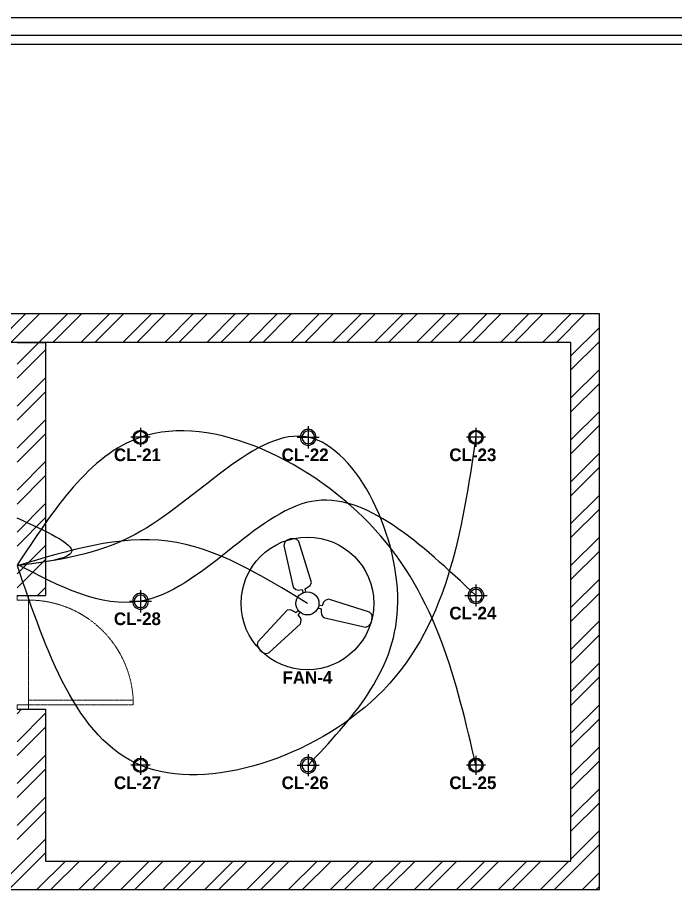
# Model space of a CAD drawing. Header units: inches. Extents: x 9636 to 21597, y -10243 to 557.
# Drawn here: x 13419.3 to 13627.2, y -3764.1 to -3488.3 of the extents above; entities that cross this region are included whole.
import ezdxf

# ---------------------------------------------------------------- set-up
doc = ezdxf.new("R2010")
doc.units = ezdxf.units.IN
doc.header["$MEASUREMENT"] = 0
for name, pattern in [('AUDIT_D_060311083008-3', [0]), ('DASHED2', [0.375, 0.25, -0.125]), ('HIDDEN', [0.375, 0.25, -0.125])]:
    doc.linetypes.add(name, pattern=pattern)
for name, color, linetype in [('A-DOOR', 251, 'AUDIT_D_060311083008-3'), ('A-Door-Frame', 1, 'Continuous'), ('A-Door-Swing', 8, 'HIDDEN'), ('IEL-HATCH-002', 7, 'Continuous'), ('THIET-BI', 21, 'Continuous')]:
    doc.layers.add(name, color=color, linetype=linetype)
doc.layers.add('FURNI', color=140, linetype='Continuous', lineweight=18)
doc.styles.add('HEMI', font='stylu.ttf')
pattern_1 = [(45, (-2872.014, 157.3), (-6.629126, 6.629126), []), (45, (-2867.594, 157.3), (-6.629126, 6.629126), [])]

# ---------------------------------------------------------------- blocks, each defined once
blk = doc.blocks.new('*U10')
at = {"layer": 'A-Door-Frame', "lineweight": 5}
for p, q in [((0, -100), (0, 0)), ((981.8, -100), (981.8, 0))]:
    blk.add_line(p, q, dxfattribs=at)
for points in [[(0, -100), (40, -100), (40, 0), (0, 0)], [(981.8, -100), (941.8, -100), (941.8, 0), (981.8, 0)]]:
    blk.add_lwpolyline(points, dxfattribs=at)
at = {"layer": 'A-Door-Swing', "linetype": 'DASHED2', "lineweight": 5}
blk.add_line((48.1, 0), (949.9, 0), dxfattribs=at)
blk.add_lwpolyline([(40, 0), (40, 901.8), (80, 901.8), (80, 0)], close=True, dxfattribs=at)
blk.add_arc((40, 0), 901.8, 360, 90, dxfattribs=at)
blk = doc.blocks.new('qwff')
at = {"layer": 'IEL-HATCH-002', "true_color": 0xf27172, "transparency": 33554687}
h = blk.add_hatch(dxfattribs=at)
h.set_pattern_fill('ANSI32', color=11, scale=25)
h.set_pattern_definition(pattern_1)
h.paths.add_polyline_path([(16312.98, -2094.85), (16303.98, -2094.85), (16303.98, -2247.98), (16312.98, -2247.98)])
h.paths.add_polyline_path([(16303.98, -2064.85), (16312.98, -2064.85), (16312.98, -2059.98), (16905.98, -2059.98), (16905.98, -2223.98), (16739.98, -2223.98), (16739.98, -2175.98), (16730.98, -2175.98), (16730.98, -2223.98), (16682.98, -2223.98), (16496.82, -2223.98), (16496.82, -2232.98), (16914.98, -2232.98), (16914.98, -2223.98), (16914.98, -2050.98), (16303.98, -2050.98)])
h = blk.add_hatch(dxfattribs=at)
h.set_pattern_fill('ANSI32', color=11, scale=25)
h.set_pattern_definition(pattern_1)
h.paths.add_polyline_path([(16739.98, -2059.98), (16730.98, -2059.98), (16730.98, -2139.98), (16734.64, -2139.98), (16739.98, -2139.98)])
for p, q in [((16905.98, -2059.98), (16312.98, -2059.98)), ((16730.98, -2059.98), (16739.98, -2059.98)), ((16739.98, -2059.98), (16739.98, -2139.98)), ((16905.98, -2223.98), (16905.98, -2059.98)), ((16730.98, -2139.98), (16739.98, -2139.98)), ((16730.98, -2175.98), (16739.98, -2175.98)), ((16739.98, -2175.98), (16739.98, -2223.98)), ((16739.98, -2223.98), (16905.98, -2223.98)), ((16354.98, -2232.98), (16914.98, -2232.98))]:
    blk.add_line(p, q)
for points in [[(16914.98, -2050.98), (16303.98, -2050.98)], [(16914.98, -2232.98), (16914.98, -2223.98), (16914.98, -2050.98)]]:
    blk.add_lwpolyline(points)
at = {"layer": 'A-DOOR', "lineweight": 5, "xscale": -0.03666666666666651, "yscale": 0.03666666666666651, "zscale": 0.03666666666666651, "rotation": 270}
blk.add_blockref('*U10', (16734.64, -2175.98), dxfattribs=at)
blk = doc.blocks.new('ger')
at = {"color": 5}
for p, q in [((6473.06, -970.68), (6473.07, -978.68)), ((6469.07, -974.68), (6477.07, -974.68))]:
    blk.add_line(p, q, dxfattribs=at)
for radius in [3, 2.5]:
    blk.add_circle((6473.07, -974.68), radius, dxfattribs=at)
blk = doc.blocks.new('rg')
at = {"color": 6}
for p, q in [((6523.86, -972.55), (6523.86, -979.55)), ((6520.36, -976.05), (6527.36, -976.05))]:
    blk.add_line(p, q, dxfattribs=at)
for radius in [2.5, 2]:
    blk.add_circle((6523.86, -976.05), radius, dxfattribs=at)
blk = doc.blocks.new('A$C1C43440E')
at = {"layer": 'THIET-BI', "color": 18, "true_color": 0x000000}
for p, q in [((172.3, 598), (152.8, 589.3)), ((191.8, 598.2), (172.3, 598)), ((207, 596.1), (191.8, 598.2)), ((217.6, 585.2), (207, 596.1)), ((143.8, 581.1), (139.5, 564.2)), ((139.5, 564.2), (187.9, 346)), ((152.8, 589.3), (143.8, 581.1)), ((283.9, 371.8), (217.6, 585.2)), ((276.4, 355.5), (283.9, 371.8)), ((187.9, 346), (202.2, 334.1)), ((202.2, 334.1), (215.2, 331.5)), ((215.2, 331.5), (234.9, 334.1)), ((234.9, 334.1), (240, 316.6)), ((249.5, 338.4), (260.9, 344.5)), ((254.3, 320.4), (249.5, 338.4)), ((260.9, 344.5), (276.4, 355.5)), ((354.4, 277.5), (345.6, 267.6)), ((371.8, 284), (354.4, 277.5)), ((585, 216.8), (371.8, 284)), ((173.7, 227.6), (155.8, 226)), ((191, 219.7), (173.7, 227.6)), ((316.5, 239.3), (334.4, 234.5)), ((338, 249.3), (320.3, 253.6)), ((334.4, 234.5), (334, 221.5)), ((345.6, 267.6), (338, 249.3)), ((155.8, 226), (4.2, 61.9)), ((202, 212.9), (191, 219.7)), ((215.1, 226), (202, 212.9)), ((213, 202.4), (225.6, 215.5)), ((225.1, 186.7), (213, 202.4)), ((229.3, 174.1), (225.1, 186.7)), ((334, 221.5), (335.9, 202.6)), ((335.9, 202.6), (346.1, 188)), ((346.1, 188), (564.1, 138.7)), ((597.5, 204.6), (585, 216.8)), ((600.1, 192.8), (597.5, 204.6)), ((597.8, 171.5), (600.1, 192.8)), ((61.4, 4.7), (226.1, 155.7)), ((226.1, 155.7), (229.3, 174.1)), ((564.1, 138.7), (578.9, 142.4)), ((578.9, 142.4), (588.3, 154.5)), ((588.3, 154.5), (597.8, 171.5)), ((4.2, 61.9), (0, 47.2)), ((0, 47.2), (5.8, 33)), ((5.8, 33), (15.7, 16.3)), ((15.7, 16.3), (33.1, 3.7)), ((33.1, 3.7), (44.6, 0)), ((44.6, 0), (61.4, 4.7))]:
    blk.add_line(p, q, dxfattribs=at)
blk.add_circle((262, 261.9), 60, dxfattribs=at)
blk = doc.blocks.new('3r')
blk.add_circle((6568.27, -1060.41), 21)
at = {"layer": 'THIET-BI', "xscale": 0.06069589590044594, "yscale": 0.06069589590044594, "zscale": 0.06069589590044594}
blk.add_blockref('A$C1C43440E', (6552.37, -1076.31), dxfattribs=at)
blk = doc.blocks.new('THT')
blk.add_blockref('qwff', (0, 0))
at = {"xscale": 0.7567862946407661, "yscale": 0.7567862946407661, "zscale": 0.7567862946407661, "rotation": 270}
for p in [(17507.6, 2808.75), (17613.6, 2808.75), (17507.6, 2705.06), (17613.6, 2705.06)]:
    blk.add_blockref('ger', p, dxfattribs=at)
at = {"xscale": -1, "rotation": 90}
for p in [(15846.93, 4433.89), (15899.93, 4383.84), (15793.93, 4382.04), (15846.93, 4330.19)]:
    blk.add_blockref('rg', p, dxfattribs=at)
at = {"xscale": 0.998505664178557, "yscale": 0.998505664178557, "zscale": 0.998505664178557}
blk.add_blockref('3r', (10264.28, -1083.67), dxfattribs=at)
at = {"color": 5, "lineweight": 15, "char_height": 4, "width": 15.6204, "attachment_point": 3, "rotation": 0.0094, "style": 'HEMI'}
for s, insert in [('\\pxqc;{\\fStylus BT|b1|i0|c0|p34;CL-21}', (16776.82, -2093.51)), ('\\pxqc;{\\fStylus BT|b1|i0|c0|p34;CL-22}', (16829.82, -2093.51)), ('\\pxqc;{\\fStylus BT|b1|i0|c0|p34;CL-23}', (16882.82, -2093.51)), ('\\pxqc;{\\fStylus BT|b1|i0|c0|p34;CL-28}', (16776.82, -2145.36)), ('\\pxqc;{\\fStylus BT|b1|i0|c0|p34;CL-24}', (16882.82, -2143.56)), ('\\pxqc;{\\fStylus BT|b1|i0|c0|p34;FAN-4}', (16830.53, -2163.92)), ('\\pxqc;{\\fStylus BT|b1|i0|c0|p34;CL-27}', (16776.82, -2197.2)), ('\\pxqc;{\\fStylus BT|b1|i0|c0|p34;CL-26}', (16829.82, -2197.2)), ('\\pxqc;{\\fStylus BT|b1|i0|c0|p34;CL-25}', (16882.82, -2197.2))]:
    blk.add_mtext(s, dxfattribs=dict(at, insert=insert))

msp = doc.modelspace()

# ---------------------------------------------------------------- linework, layer by layer
at = {"color": 114, "true_color": 0x139b48}
for points in [[(13564.15, -3724.79), (13532.32, -3650.32), (13458.15, -3621.09), (13419.15, -3661.52)], [(13511.09, -3724.79), (13539.4, -3675.27), (13511.15, -3621.09), (13456.44, -3651.81), (13419.92, -3661.67)], [(13564.15, -3621.09), (13532.87, -3703.04), (13458.15, -3724.79), (13419.27, -3661.75)], [(13564.15, -3671.14), (13512.18, -3641.38), (13458.15, -3672.94), (13419.27, -3661.33)], [(13419.11, -3646.55), (13436.38, -3657.36), (13419.15, -3661.77)], [(13510.91, -3673.61), (13466.77, -3653.93), (13419.27, -3661.75)]]:
    msp.add_spline(points, degree=3, dxfattribs=at)
at = {"layer": 'FURNI', "color": 18, "lineweight": 25, "true_color": 0x000000}
for points in [[(12955.46, -4167.43), (12955.46, -3488.34), (13905.78, -3488.34), (13905.78, -4167.43)], [(12961.12, -4161.77), (12961.12, -3494), (13900.12, -3494), (13900.12, -4161.77)], [(12963.95, -4158.95), (12963.95, -3496.83), (13897.3, -3496.83), (13897.3, -4158.95)]]:
    msp.add_lwpolyline(points, close=True, dxfattribs=at)

# ---------------------------------------------------------------- block references
msp.add_blockref('THT', (-3311.83, -1531.12))

doc.saveas('drawing.dxf')
